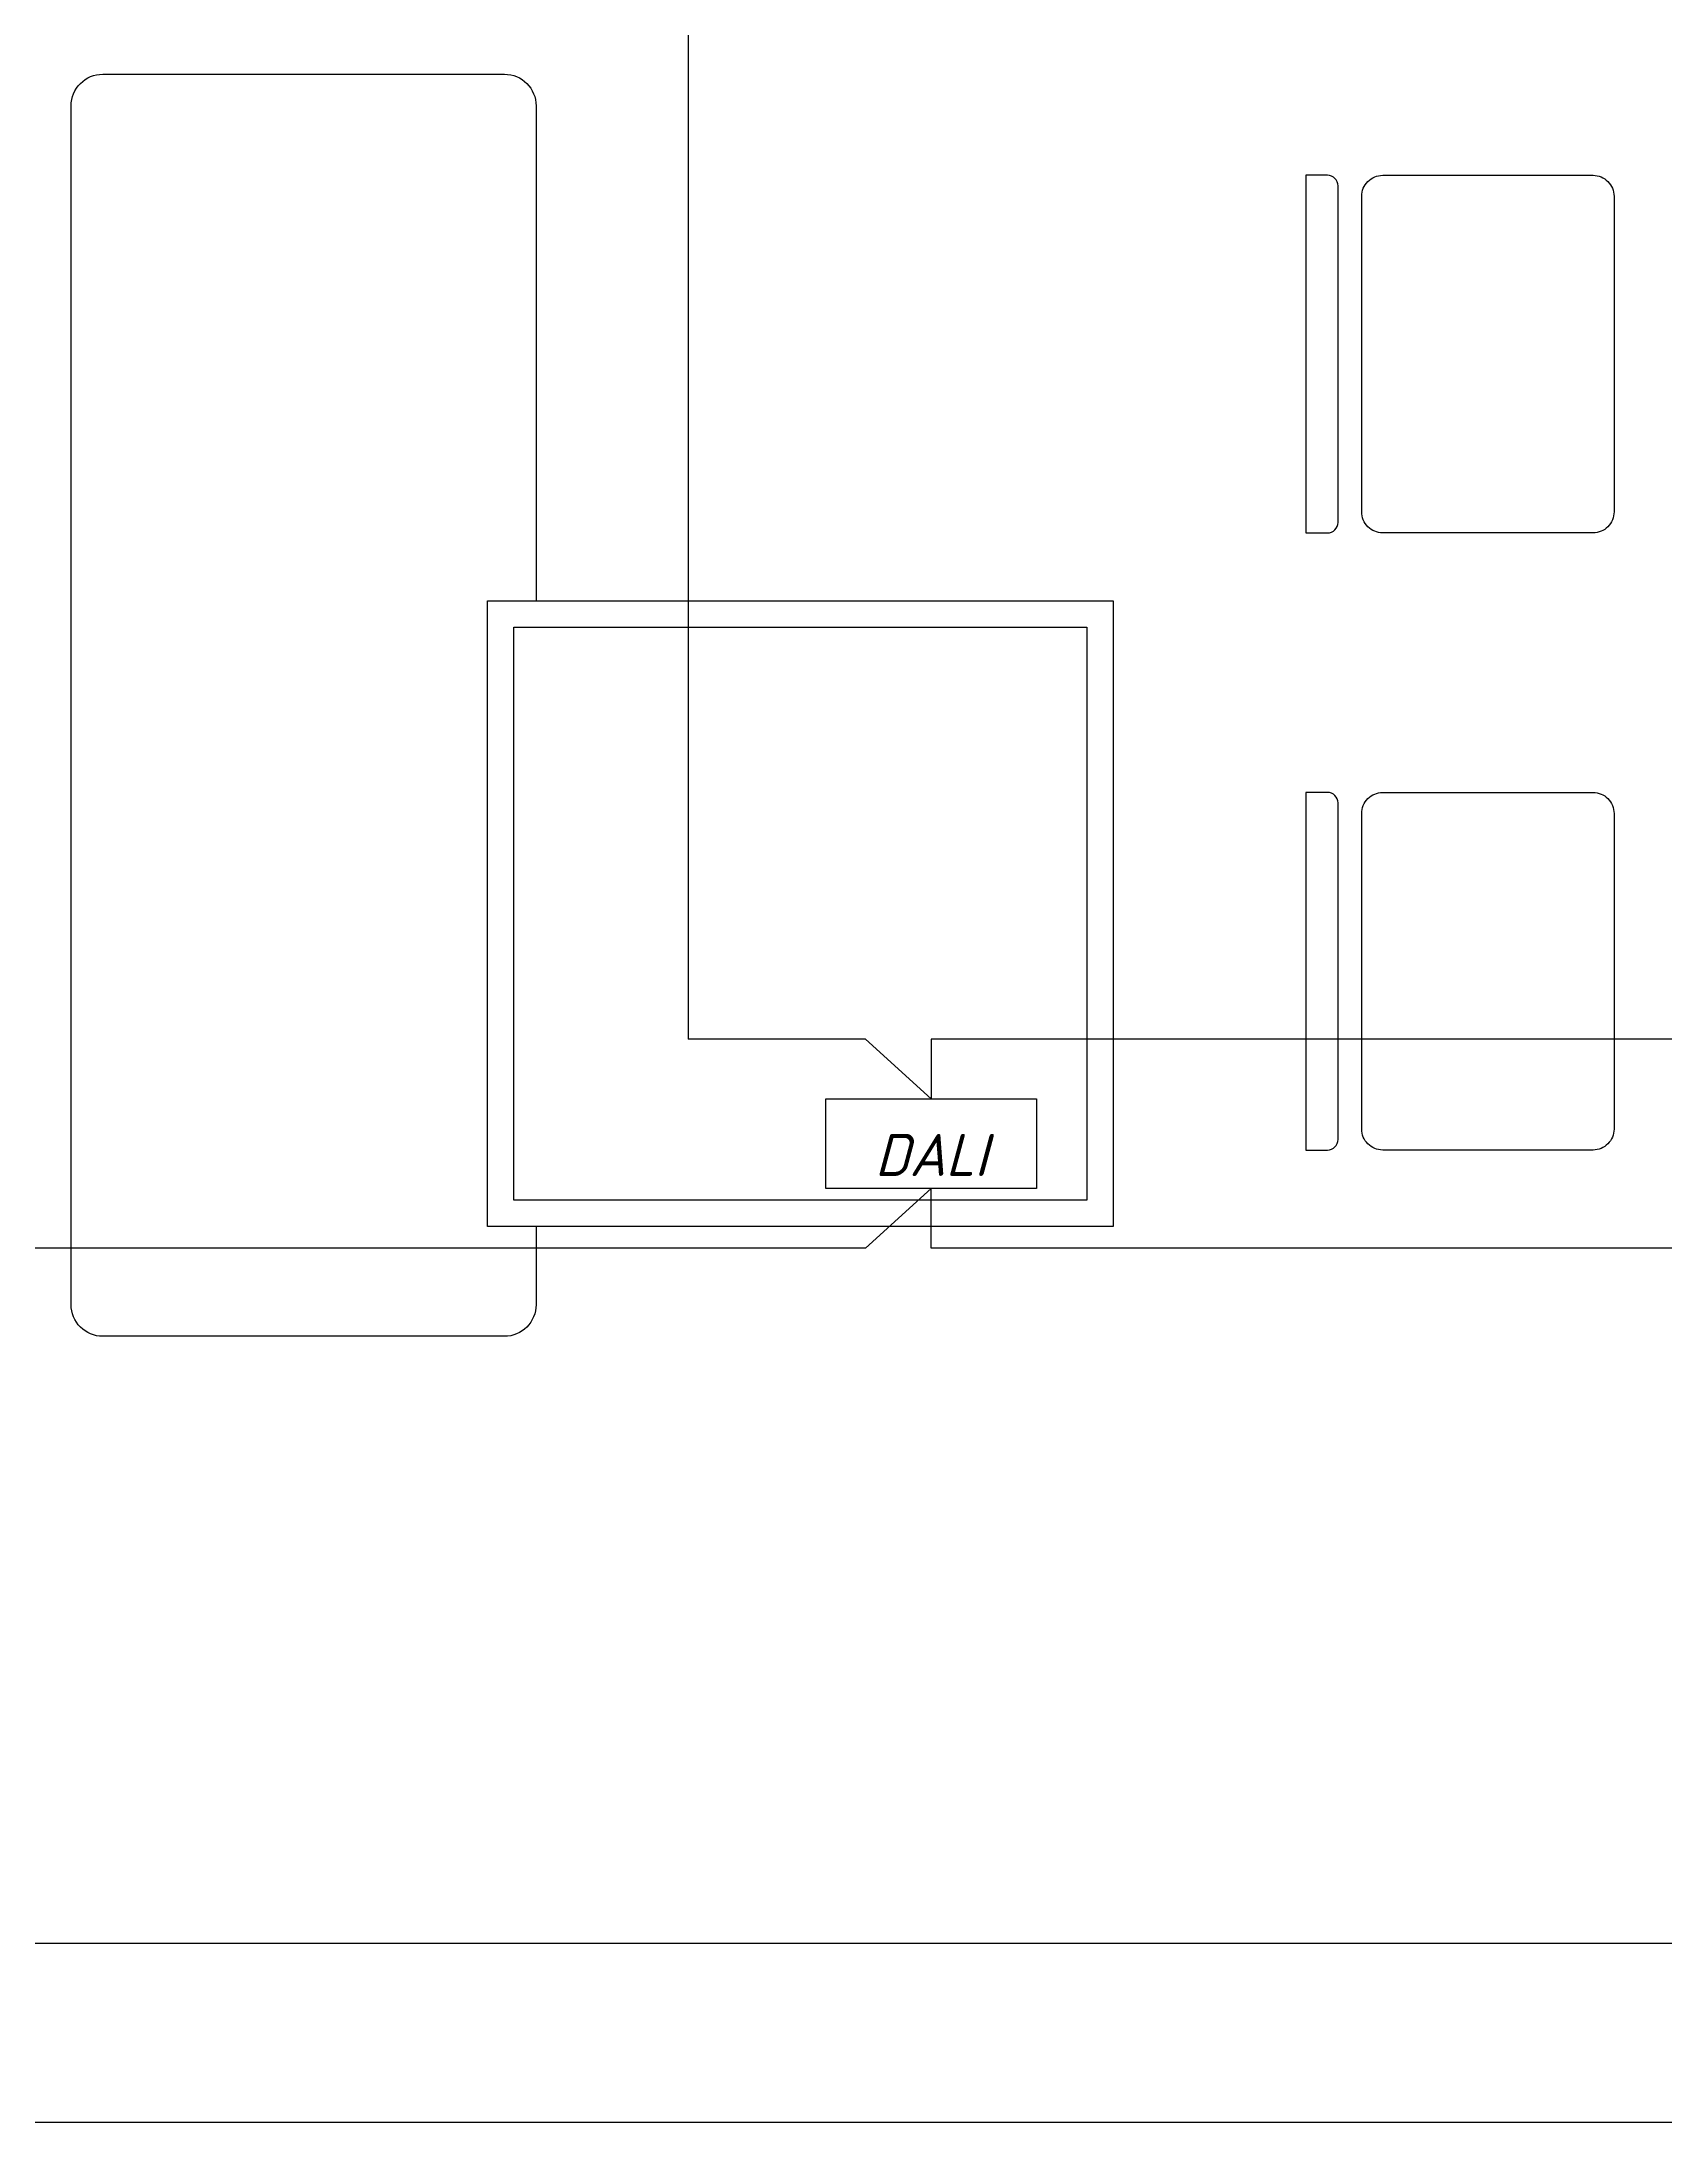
# Model space of a CAD drawing. Header units: millimetres. Extents: x -4896 to 62463, y -11301 to 6998.
# Drawn here: x 45494 to 47038, y -1339 to 640 of the extents above; entities that cross this region are included whole.
import ezdxf

# ---------------------------------------------------------------- set-up
doc = ezdxf.new("R2010")
doc.units = ezdxf.units.MM
doc.layers.add('Рамка', color=250, linetype='Continuous')
doc.styles.add('Мой новый', font='isocpeur.ttf', dxfattribs={"width": 0.955, "oblique": 15})

# ---------------------------------------------------------------- blocks, each defined once
blk = doc.blocks.new('DALI_CF')
at = {"layer": 'Рамка', "color": 215, "true_color": 0xa953a0}
blk.add_lwpolyline([(-100.2, 42.7), (100.2, 42.7), (100.2, -42.7), (-100.2, -42.7)], close=True, dxfattribs=at)
at = {"layer": 'Рамка', "color": 215, "true_color": 0xa953a0, "insert": (-100.2, 42.7), "char_height": 4, "width": 200.467, "attachment_point": 1, "style": 'Мой новый'}
blk.add_mtext('\\pxqc;\\P\\P\\P\\P\\P{\\H10x;DALI}', dxfattribs=at)

msp = doc.modelspace()

# ---------------------------------------------------------------- linework, layer by layer
at = {"layer": 'Рамка', "color": 3}
msp.add_line((46109, 1111.8), (46109, -308.9), dxfattribs=at)
at = {"layer": 'Рамка'}
for points in [[(50776.1, -1338.7), (44331.8, -1338.7), (44331.8, 3712.1), (53349.4, 3712.1), (53349.4, -1338.7), (51792.1, -1338.7)], [(50776.1, -1168.7), (44501.8, -1168.7), (44501.8, 3542.1), (53179.4, 3542.1), (53179.4, -1168.7), (51792.1, -1168.7)]]:
    msp.add_lwpolyline(points, dxfattribs=at)
at = {"layer": 'Рамка', "color": 241, "true_color": 0xf7abae}
msp.add_lwpolyline([(45964.2, -487), (45964.2, -561.3, -0.414214), (45934.2, -591.3), (45552, -591.3, -0.414214), (45522, -561.3), (45522, 578.7, -0.414214), (45552, 608.7), (45934.2, 608.7, -0.414214), (45964.2, 578.7), (45964.2, 108)], format="xyb", dxfattribs=at)
for points in [[(46717, 512.6), (46696.3, 512.6), (46696.3, 172.6), (46717, 172.6, 0.414214), (46727, 182.6), (46727, 502.6, 0.414214)], [(46989.5, 492.6), (46989.5, 192.6, -0.414214), (46969.5, 172.6), (46769.5, 172.6, -0.414214), (46749.5, 192.6), (46749.5, 492.6, -0.414214), (46769.5, 512.6), (46969.5, 512.6, -0.414214)], [(46717, -74.2), (46696.3, -74.2), (46696.3, -414.2), (46717, -414.2, 0.414214), (46727, -404.2), (46727, -84.2, 0.414214)], [(46989.5, -94.2), (46989.5, -394.2, -0.414214), (46969.5, -414.2), (46769.5, -414.2, -0.414214), (46749.5, -394.2), (46749.5, -94.2, -0.414214), (46769.5, -74.2), (46969.5, -74.2, -0.414214)]]:
    msp.add_lwpolyline(points, format="xyb", close=True, dxfattribs=at)
at = {"layer": 'Рамка'}
for points in [[(45918, 108), (46513, 108), (46513, -487), (45918, -487)], [(45943, 83), (46488, 83), (46488, -462), (45943, -462)]]:
    msp.add_lwpolyline(points, close=True, dxfattribs=at)
at = {"layer": 'Рамка', "color": 3}
for points in [[(46339.9, -365.5), (46277.7, -308.9), (46109, -308.9), (46109, -308.9)], [(47529.9, -365.5), (47467.7, -308.9), (46339.9, -308.9), (46339.9, -365.5)]]:
    msp.add_lwpolyline(points, dxfattribs=at)
at = {"layer": 'Рамка', "color": 1}
for points in [[(46339.9, -450.9), (46277.7, -507.4), (44978.6, -507.4), (44978.6, -507.4)], [(47529.9, -450.9), (47467.7, -507.4), (46339.9, -507.4), (46339.9, -450.9)]]:
    msp.add_lwpolyline(points, dxfattribs=at)

# ---------------------------------------------------------------- block references
at = {"layer": 'Рамка', "color": 30, "true_color": 0xf8991e}
msp.add_blockref('DALI_CF', (46339.9, -408.2), dxfattribs=at)

doc.saveas('drawing.dxf')
